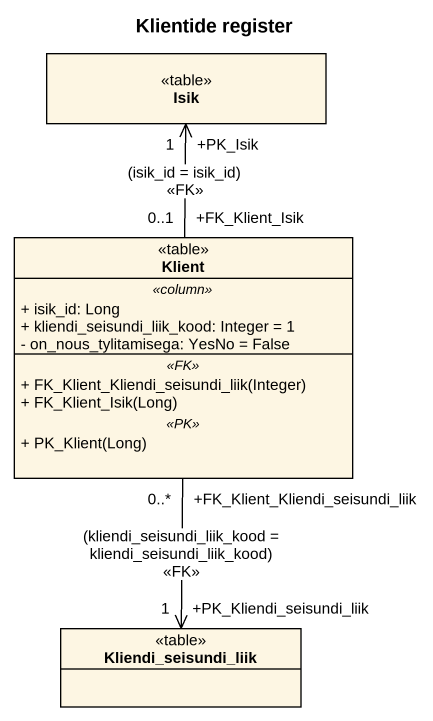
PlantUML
@startuml
title Klientide register
hide circle
hide empty members
skinparam classAttributeIconSize 0
class Isik <<table>>
class Klient <<table>> {
  .. <<column>> ..
  + isik_id: Long
  + kliendi_seisundi_liik_kood: Integer = 1
  - on_nous_tylitamisega: YesNo = False
  .. <<FK>> ..
  + FK_Klient_Kliendi_seisundi_liik(Integer)
  + FK_Klient_Isik(Long)
  .. <<PK>> ..
  + PK_Klient(Long)
}
class Kliendi_seisundi_liik <<table>>
Klient "+FK_Klient_Isik\n0..1" -up-> "+PK_Isik\n1" Isik : (isik_id = isik_id)\n<<FK>>
Klient "+FK_Klient_Kliendi_seisundi_liik\n0..*" --> "+PK_Kliendi_seisundi_liik\n1" Kliendi_seisundi_liik : (kliendi_seisundi_liik_kood = kliendi_seisundi_liik_kood)\n<<FK>>
@enduml
